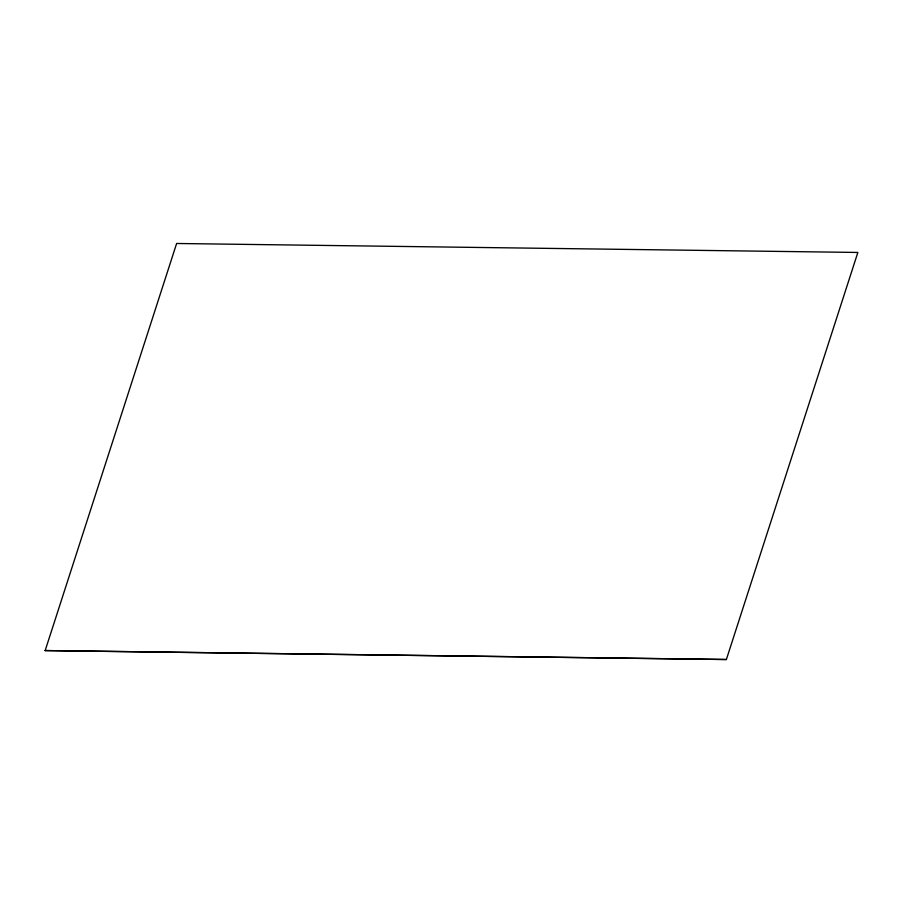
<?xml version="1.0" encoding="UTF-8"?>
<svg xmlns="http://www.w3.org/2000/svg" width="903" height="903" viewBox="0 0 903 903"><rect width="100%" height="100%" fill="white"/><g stroke="black" fill="none" stroke-linecap="round" stroke-linejoin="round"><path stroke-width="1.35" d="M45.173 650.555L176.627 243.483L857.85 252.456L726.373 659.517L45.173 650.555L726.373 659.517"/></g></svg>
